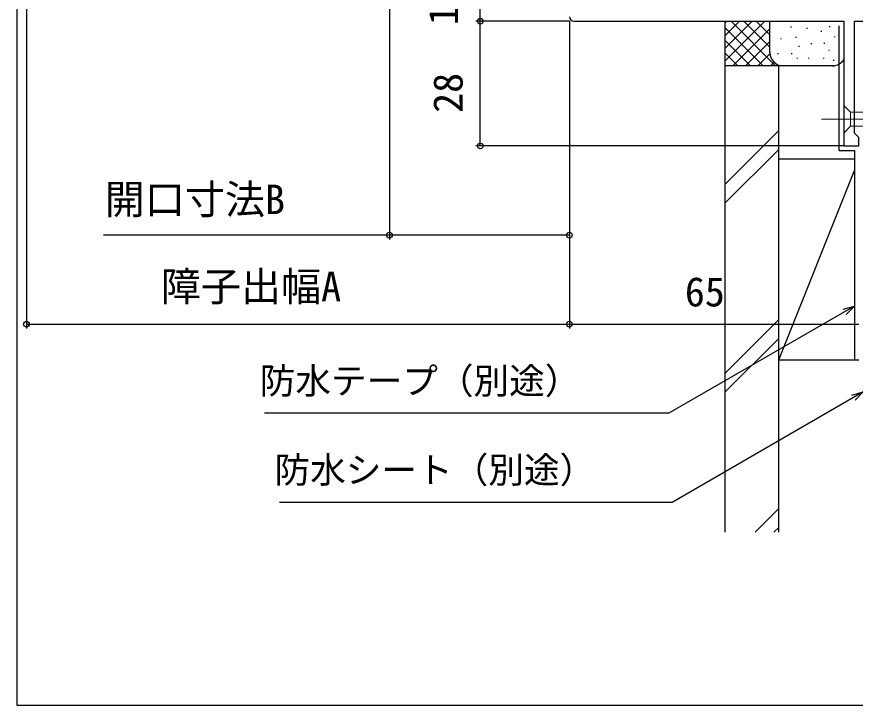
# Model space of a CAD drawing. Units: millimetres, scale not verified. Extents: x -525 to 525, y -783 to 779.
# Drawn here: x -525 to -336.7, y -782.7 to -628.2 of the extents above; entities that cross this region are included whole.
import ezdxf
from ezdxf.enums import TextEntityAlignment as Align

# ---------------------------------------------------------------- set-up
doc = ezdxf.new("R2010")
doc.units = ezdxf.units.MM
doc.header["$LTSCALE"] = 4
for name, color, linetype in [('0-3_YKK_11', 7, 'Continuous'), ('0-7_YKK_D', 6, 'Continuous'), ('0-8_YKK_ZWAK', 7, 'Continuous'), ('0-9_YSS_K', 3, 'Continuous'), ('0-A_YSS_KE', 3, 'Continuous')]:
    doc.layers.add(name, color=color, linetype=linetype)
doc.layers.add('0-5_YKK_13', color=4, linetype='Continuous', lineweight=18)
doc.styles.add('ＭＳ ゴシック', font='')
doc.styles.get('ＭＳ ゴシック').set_extended_font_data('MS Gothic')

msp = doc.modelspace()

# ---------------------------------------------------------------- linework, layer by layer
at = {"layer": '0-3_YKK_11'}
msp.add_lwpolyline([(-399.929, -629.159), (-339.329, -629.159), (-339.329, -657.159), (-335.929, -657.159), (-335.929, -655.259), (-336.429, -654.759), (-336.929, -654.259), (-336.929, -629.159), (-285.929, -629.159), (-285.929, -627.659), (-273.429, -627.659), (-273.429, -629.159), (-270.929, -629.159), (-270.929, -625.159), (-285.929, -625.159), (-285.929, -573.159), (-287.729, -573.159), (-287.729, -575.159), (-312.429, -575.159), (-312.429, -578.459)], dxfattribs=at)
msp.add_arc((-399.929, -628.159), 1, 180.00001, 269.99999, dxfattribs=at)
at = {"layer": '0-5_YKK_13'}
for p, q in [((-339.329, -648.059), (-339.329, -654.259)), ((-339.329, -648.059), (-337.779, -649.609)), ((-344.329, -651.159), (-309.329, -651.159)), ((-319.245, -649.609), (-337.779, -649.609)), ((-337.779, -649.609), (-337.779, -652.709)), ((-339.329, -654.259), (-337.779, -652.709)), ((-337.779, -652.709), (-319.245, -652.709))]:
    msp.add_line(p, q, dxfattribs=at)
at = {"layer": '0-7_YKK_D'}
for p, q in [((-441.329, -586.87), (-441.329, -678.159)), ((-522.819, -591.273), (-522.819, -698.159)), ((-420.929, -629.159), (-420.929, -617.159)), ((-400.866, -629.159), (-421.929, -629.159)), ((-400.866, -629.159), (-421.929, -629.159)), ((-420.929, -657.159), (-420.929, -629.159)), ((-400.929, -629.159), (-400.929, -678.159)), ((-400.929, -629.159), (-400.929, -698.159)), ((-400.929, -629.159), (-400.929, -698.159)), ((-339.466, -657.159), (-421.929, -657.159)), ((-522.819, -697.159), (-400.929, -697.159)), ((-400.929, -697.159), (-335.929, -697.159))]:
    msp.add_line(p, q, dxfattribs=at)
for points in [[(-400.929, -677.159), (-441.329, -677.159), (-505.532, -677.159)], [(-336.933, -693.111), (-339.141, -694.386), (-378.585, -717.159), (-469.363, -717.159)], [(-339.483, -693.794), (-336.933, -693.111), (-338.799, -694.977)], [(-334.933, -712.384), (-337.141, -713.659), (-377.845, -737.159), (-466.031, -737.159)], [(-337.483, -713.067), (-334.933, -712.384), (-336.799, -714.25)]]:
    msp.add_lwpolyline(points, dxfattribs=at)
for centre in [(-420.929, -629.159), (-420.929, -629.159), (-420.929, -657.159), (-441.329, -677.159), (-400.929, -677.159), (-522.819, -697.159), (-400.929, -697.159), (-400.929, -697.159)]:
    msp.add_circle(centre, 0.637, dxfattribs=at)
at = {"layer": '0-8_YKK_ZWAK'}
msp.add_line((-525, 747.3), (-525, -782.7), dxfattribs=at)
msp.add_lwpolyline([(-525, -782.7), (525, -782.7), (525, 747.3)], dxfattribs=at)
at = {"layer": '0-9_YSS_K'}
for p, q in [((-365.929, -639.159), (-365.929, -629.159)), ((-365.929, -638.017), (-357.071, -629.159)), ((-365.929, -635.188), (-359.899, -629.159)), ((-365.929, -632.36), (-362.728, -629.159)), ((-365.929, -629.531), (-365.556, -629.159)), ((-364.615, -629.159), (-354.615, -639.159)), ((-361.787, -629.159), (-355.929, -635.017)), ((-358.958, -629.159), (-355.929, -632.188)), ((-356.13, -629.159), (-355.929, -629.36)), ((-355.929, -636.159), (-355.929, -629.159)), ((-351.174, -630.375), (-351.174, -630.575)), ((-342.514, -630.263), (-342.514, -630.463)), ((-365.929, -630.674), (-357.444, -639.159)), ((-364.243, -639.159), (-355.929, -630.845)), ((-347.58, -630.679), (-347.58, -630.879)), ((-344.363, -631.347), (-344.363, -631.547)), ((-365.929, -633.502), (-360.272, -639.159)), ((-361.414, -639.159), (-355.929, -633.674)), ((-353.433, -633.016), (-353.433, -633.216)), ((-350.087, -632.682), (-350.087, -632.882)), ((-346.635, -634.082), (-346.635, -634.282)), ((-343.695, -634.017), (-343.695, -634.217)), ((-341.427, -632.569), (-341.427, -632.769)), ((-349.428, -634.685), (-349.428, -634.885)), ((-342.683, -635.548), (-342.683, -635.748)), ((-365.929, -636.33), (-363.1, -639.159)), ((-358.586, -639.159), (-355.911, -636.484)), ((-354.101, -636.354), (-354.101, -636.554)), ((-351.088, -636.354), (-351.088, -636.554)), ((-349.762, -637.355), (-349.762, -637.555)), ((-347.246, -637.355), (-347.246, -637.555)), ((-343.865, -637.355), (-343.865, -637.555)), ((-341.596, -637.855), (-341.596, -638.055)), ((-352.929, -639.159), (-365.929, -639.159)), ((-355.757, -639.159), (-354.963, -638.364)), ((-341.578, -639.159), (-352.929, -639.159)), ((-353.929, -653.701), (-365.929, -665.701)), ((-365.929, -669.944), (-353.929, -657.944)), ((-353.929, -705.159), (-353.929, -660.159)), ((-336.929, -660.159), (-353.929, -660.159)), ((-353.929, -705.159), (-336.929, -662.659)), ((-353.929, -696.127), (-365.929, -708.127)), ((-353.929, -700.37), (-365.929, -712.37)), ((-353.929, -705.159), (-335.929, -705.159)), ((-353.929, -738.554), (-359.234, -743.859)), ((-353.929, -742.796), (-354.992, -743.859))]:
    msp.add_line(p, q, dxfattribs=at)
for centre, start, end in [((-352.929, -636.159), 180, 270), ((-341.829, -636.159), 270, 326.44238)]:
    msp.add_arc(centre, 3, start, end, dxfattribs=at)
at = {"layer": '0-A_YSS_KE'}
for p, q in [((-340.328, -658.159), (-340.328, -630.159)), ((-365.929, -743.859), (-365.929, -639.159))]:
    msp.add_line(p, q, dxfattribs=at)
for points in [[(-353.929, -743.859), (-353.929, -639.159), (-365.929, -639.159)], [(-340.328, -658.159), (-336.929, -658.159), (-336.929, -705.159)]]:
    msp.add_lwpolyline(points, dxfattribs=at)

# ---------------------------------------------------------------- texts
at = {"layer": '0-7_YKK_D', "style": 'ＭＳ ゴシック'}
for s, p in [('12', (-423.929, -630.062)), ('28', (-422.929, -649.73))]:
    msp.add_text(s, height=6.598, rotation=90, dxfattribs=at).set_placement(p, align=Align.BOTTOM_LEFT)
for s, height, p in [('開口寸法B', 6.598, (-505.259, -674.432)), ('障子出幅A', 6.598, (-492.658, -693.983)), ('65', 6.598, (-375, -695.159)), ('防水テープ（別途）', 5.865, (-470.454, -714.568)), ('防水シート（別途）', 5.865, (-467.122, -734.568))]:
    msp.add_text(s, height=height, dxfattribs=at).set_placement(p, align=Align.BOTTOM_LEFT)

doc.saveas('drawing.dxf')
